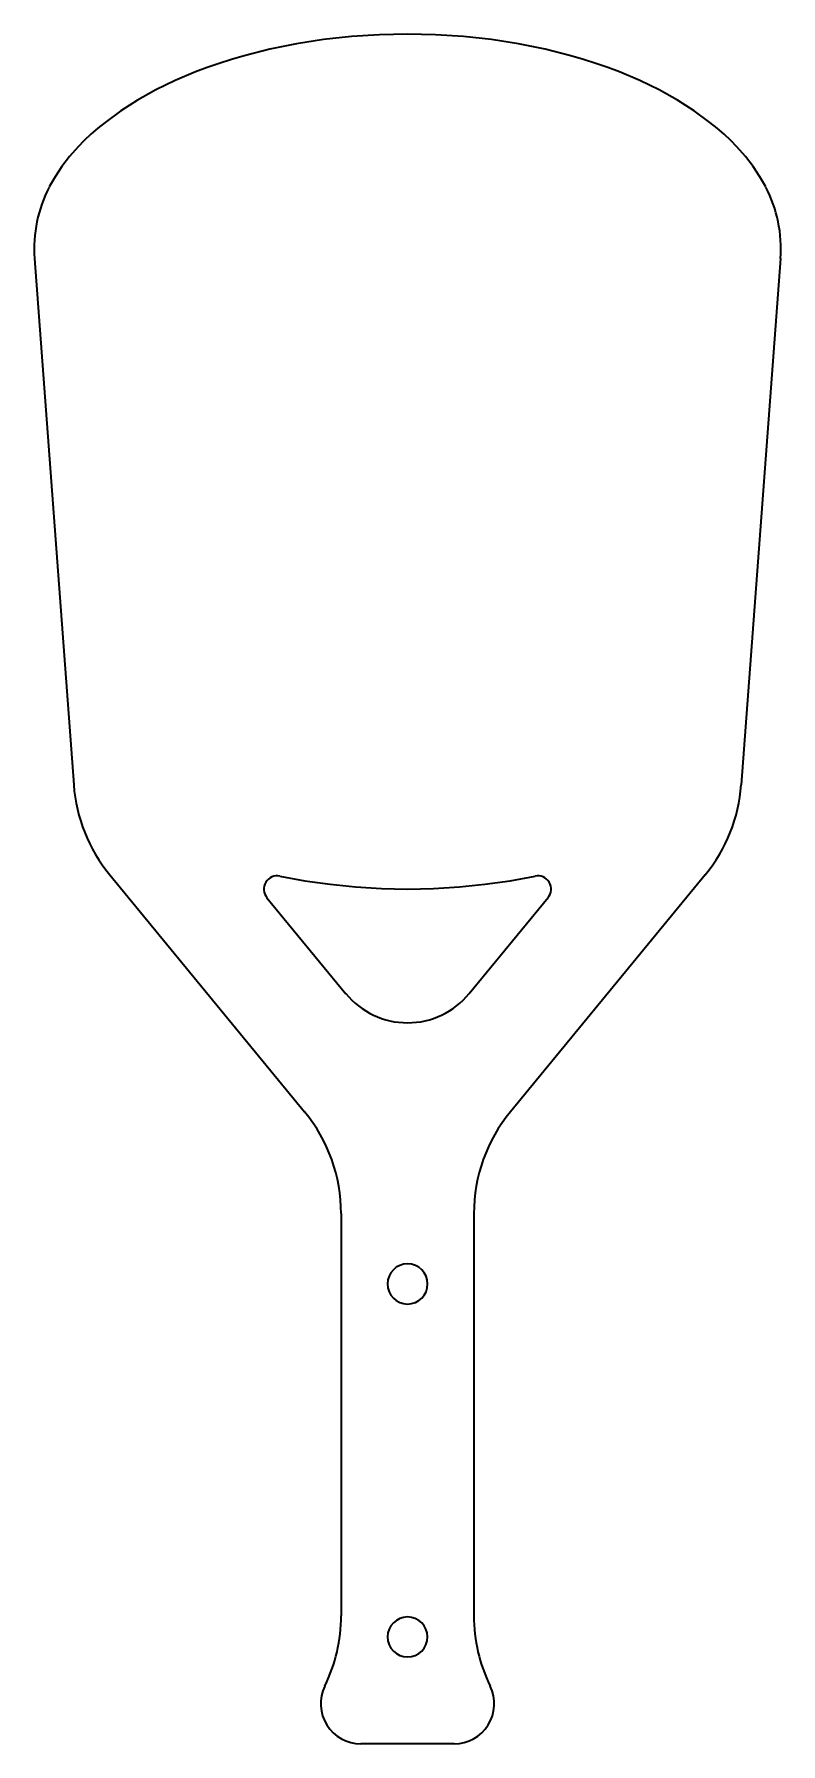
# Model space of a CAD drawing. Header units: inches. Extents: x 0 to 7, y -13.9 to 2.1.
import ezdxf

# ---------------------------------------------------------------- set-up
doc = ezdxf.new("R2010")
doc.units = ezdxf.units.IN
doc.header["$MEASUREMENT"] = 0

msp = doc.modelspace()

# ---------------------------------------------------------------- linework, layer by layer
at = {"color": 7, "linetype": 'Continuous', "lineweight": 35, "ltscale": 0.006569}
for p, q in [((3.229, 2.094), (2.967, 2.077)), ((4.018, 2.077), (3.756, 2.094))]:
    msp.add_line(p, q, dxfattribs=at)
at = {"color": 7, "linetype": 'Continuous', "lineweight": 35, "ltscale": 0.006594}
for p, q in [((3.493, 2.1), (3.229, 2.094)), ((3.756, 2.094), (3.493, 2.1))]:
    msp.add_line(p, q, dxfattribs=at)
at = {"color": 7, "linetype": 'Continuous', "lineweight": 35, "ltscale": 0.006226}
for p, q in [((2.204, 1.96), (1.962, 1.899)), ((5.023, 1.899), (4.781, 1.96))]:
    msp.add_line(p, q, dxfattribs=at)
at = {"color": 7, "linetype": 'Continuous', "lineweight": 35, "ltscale": 0.006346}
for p, q in [((2.453, 2.01), (2.204, 1.96)), ((4.781, 1.96), (4.532, 2.01))]:
    msp.add_line(p, q, dxfattribs=at)
at = {"color": 7, "linetype": 'Continuous', "lineweight": 35, "ltscale": 0.006444}
for p, q in [((2.707, 2.049), (2.453, 2.01)), ((4.532, 2.01), (4.278, 2.049))]:
    msp.add_line(p, q, dxfattribs=at)
at = {"color": 7, "linetype": 'Continuous', "lineweight": 35, "ltscale": 0.006518}
for p, q in [((2.967, 2.077), (2.707, 2.049)), ((4.278, 2.049), (4.018, 2.077))]:
    msp.add_line(p, q, dxfattribs=at)
at = {"color": 7, "linetype": 'Continuous', "lineweight": 35, "ltscale": 0.002915}
for p, q in [((1.616, 1.788), (1.507, 1.747)), ((5.478, 1.747), (5.369, 1.788))]:
    msp.add_line(p, q, dxfattribs=at)
at = {"color": 7, "linetype": 'Continuous', "lineweight": 35, "ltscale": 0.002957}
for p, q in [((1.728, 1.827), (1.616, 1.788)), ((5.369, 1.788), (5.257, 1.827))]:
    msp.add_line(p, q, dxfattribs=at)
at = {"color": 7, "linetype": 'Continuous', "lineweight": 35, "ltscale": 0.00305}
for p, q in [((1.844, 1.864), (1.728, 1.827)), ((5.257, 1.827), (5.141, 1.864))]:
    msp.add_line(p, q, dxfattribs=at)
at = {"color": 7, "linetype": 'Continuous', "lineweight": 35, "ltscale": 0.003088}
for p, q in [((1.962, 1.899), (1.844, 1.864)), ((5.141, 1.864), (5.023, 1.899))]:
    msp.add_line(p, q, dxfattribs=at)
at = {"color": 7, "linetype": 'Continuous', "lineweight": 35, "ltscale": 0.005028}
for p, q in [((1.316, 1.666), (1.135, 1.578)), ((5.85, 1.578), (5.669, 1.666))]:
    msp.add_line(p, q, dxfattribs=at)
at = {"color": 7, "linetype": 'Continuous', "lineweight": 35, "ltscale": 0.005182}
for p, q in [((1.507, 1.747), (1.316, 1.666)), ((5.669, 1.666), (5.478, 1.747))]:
    msp.add_line(p, q, dxfattribs=at)
at = {"color": 7, "linetype": 'Continuous', "lineweight": 35, "ltscale": 0.004698}
for p, q in [((0.965, 1.484), (0.807, 1.382)), ((6.178, 1.382), (6.02, 1.484))]:
    msp.add_line(p, q, dxfattribs=at)
at = {"color": 7, "linetype": 'Continuous', "lineweight": 35, "ltscale": 0.004866}
for p, q in [((1.135, 1.578), (0.965, 1.484)), ((6.02, 1.484), (5.85, 1.578))]:
    msp.add_line(p, q, dxfattribs=at)
at = {"color": 7, "linetype": 'Continuous', "lineweight": 35, "ltscale": 0.004526}
for p, q in [((0.807, 1.382), (0.661, 1.275)), ((6.324, 1.275), (6.178, 1.382))]:
    msp.add_line(p, q, dxfattribs=at)
at = {"color": 7, "linetype": 'Continuous', "lineweight": 35, "ltscale": 0.002106}
for p, q in [((0.527, 1.163), (0.466, 1.105)), ((6.519, 1.105), (6.458, 1.163))]:
    msp.add_line(p, q, dxfattribs=at)
at = {"color": 7, "linetype": 'Continuous', "lineweight": 35, "ltscale": 0.002162}
for p, q in [((0.592, 1.22), (0.527, 1.163)), ((6.458, 1.163), (6.393, 1.22))]:
    msp.add_line(p, q, dxfattribs=at)
at = {"color": 7, "linetype": 'Continuous', "lineweight": 35, "ltscale": 0.002206}
for p, q in [((0.661, 1.275), (0.592, 1.22)), ((6.393, 1.22), (6.324, 1.275))]:
    msp.add_line(p, q, dxfattribs=at)
at = {"color": 7, "linetype": 'Continuous', "lineweight": 35, "ltscale": 0.00303}
for p, q in [((0.408, 1.046), (0.328, 0.955)), ((6.657, 0.955), (6.577, 1.046))]:
    msp.add_line(p, q, dxfattribs=at)
at = {"color": 7, "linetype": 'Continuous', "lineweight": 35, "ltscale": 0.002065}
for p, q in [((0.466, 1.105), (0.408, 1.046)), ((6.577, 1.046), (6.519, 1.105))]:
    msp.add_line(p, q, dxfattribs=at)
at = {"color": 7, "linetype": 'Continuous', "lineweight": 35, "ltscale": 0.00286}
for p, q in [((0.256, 0.862), (0.193, 0.766)), ((6.793, 0.766), (6.729, 0.862))]:
    msp.add_line(p, q, dxfattribs=at)
at = {"color": 7, "linetype": 'Continuous', "lineweight": 35, "ltscale": 0.002942}
for p, q in [((0.328, 0.955), (0.256, 0.862)), ((6.729, 0.862), (6.657, 0.955))]:
    msp.add_line(p, q, dxfattribs=at)
at = {"color": 7, "linetype": 'Continuous', "lineweight": 35, "ltscale": 0.002784}
for p, q in [((0.193, 0.766), (0.137, 0.67)), ((6.848, 0.67), (6.793, 0.766))]:
    msp.add_line(p, q, dxfattribs=at)
at = {"color": 7, "linetype": 'Continuous', "lineweight": 35, "ltscale": 0.123488}
for p, q in [((0, 0), (0.368, -4.926)), ((6.985, 0), (6.618, -4.926))]:
    msp.add_line(p, q, dxfattribs=at)
at = {"color": 7, "linetype": 'Continuous', "lineweight": 35, "ltscale": 0.071786}
for p, q in [((0.705, -5.767), (2.529, -7.985)), ((6.28, -5.767), (4.456, -7.985))]:
    msp.add_line(p, q, dxfattribs=at)
at = {"color": 7, "linetype": 'Continuous', "lineweight": 35, "ltscale": 0.005894}
for p, q in [((2.298, -5.78), (2.53, -5.823)), ((4.455, -5.823), (4.687, -5.78))]:
    msp.add_line(p, q, dxfattribs=at)
at = {"color": 7, "linetype": 'Continuous', "lineweight": 35, "ltscale": 0.005972}
for p, q in [((2.53, -5.823), (2.767, -5.856)), ((4.218, -5.856), (4.455, -5.823))]:
    msp.add_line(p, q, dxfattribs=at)
at = {"color": 7, "linetype": 'Continuous', "lineweight": 35, "ltscale": 0.006031}
for p, q in [((2.767, -5.856), (3.007, -5.881)), ((3.978, -5.881), (4.218, -5.856))]:
    msp.add_line(p, q, dxfattribs=at)
at = {"color": 7, "linetype": 'Continuous', "lineweight": 35, "ltscale": 0.00607}
for p, q in [((3.007, -5.881), (3.249, -5.895)), ((3.736, -5.895), (3.978, -5.881))]:
    msp.add_line(p, q, dxfattribs=at)
at = {"color": 7, "linetype": 'Continuous', "lineweight": 35, "ltscale": 0.00609}
for p, q in [((3.249, -5.895), (3.493, -5.9)), ((3.493, -5.9), (3.736, -5.895))]:
    msp.add_line(p, q, dxfattribs=at)
at = {"color": 7, "linetype": 'Continuous', "lineweight": 35, "ltscale": 0.029063}
for p, q in [((2.176, -5.982), (2.915, -6.88)), ((4.809, -5.982), (4.07, -6.88))]:
    msp.add_line(p, q, dxfattribs=at)
at = {"color": 7, "linetype": 'Continuous', "lineweight": 35, "ltscale": 0.094089}
for p, q in [((2.871, -8.938), (2.871, -12.701)), ((4.114, -8.938), (4.114, -12.701))]:
    msp.add_line(p, q, dxfattribs=at)
at = {"color": 7, "linetype": 'Continuous', "lineweight": 35, "ltscale": 0.021875}
msp.add_line((3.93, -13.9), (3.055, -13.9), dxfattribs=at)
at = {"color": 7, "linetype": 'Continuous', "lineweight": 35, "ltscale": 0.017311}
for centre, start, end in [((1.247, 0.093), 152.5276, 184.2672), ((5.739, 0.093), 355.7328, 27.4724)]:
    msp.add_arc(centre, 1.25, start, end, dxfattribs=at)
at = {"color": 7, "linetype": 'Continuous', "lineweight": 35, "ltscale": 0.023021}
for centre, start, end in [((1.863, -4.814), 184.2672, 219.4403), ((5.122, -4.814), 320.5597, 355.7328)]:
    msp.add_arc(centre, 1.5, start, end, dxfattribs=at)
at = {"color": 7, "linetype": 'Continuous', "lineweight": 35, "ltscale": 0.007699}
for centre, start, end in [((2.273, -5.902), 78.281, 219.4403), ((4.712, -5.902), 320.5597, 101.719)]:
    msp.add_arc(centre, 0.125, start, end, dxfattribs=at)
at = {"color": 7, "linetype": 'Continuous', "lineweight": 35, "ltscale": 0.033004}
msp.add_arc((3.493, -6.404), 0.748, 219.4403, 320.5597, dxfattribs=at)
at = {"color": 7, "linetype": 'Continuous', "lineweight": 35, "ltscale": 0.025814}
for centre, start, end in [((1.371, -8.938), 360, 39.4403), ((5.614, -8.938), 140.5597, 180)]:
    msp.add_arc(centre, 1.5, start, end, dxfattribs=at)
at = {"color": 7, "linetype": 'Continuous', "lineweight": 35, "ltscale": 0.014726}
for centre, radius, start, end in [((3.493, -9.596), 0.188, 0, 180), ((3.493, -9.596), 0.188, 180, 0), ((3.493, -12.9), 0.187, 0, 180), ((3.493, -12.9), 0.187, 180, 0)]:
    msp.add_arc(centre, radius, start, end, dxfattribs=at)
at = {"color": 7, "linetype": 'Continuous', "lineweight": 35, "ltscale": 0.017057}
for centre, start, end in [((1.371, -12.701), 333.9388, 0), ((5.614, -12.701), 180, 206.0612)]:
    msp.add_arc(centre, 1.5, start, end, dxfattribs=at)
at = {"color": 7, "linetype": 'Continuous', "lineweight": 35, "ltscale": 0.01899}
for centre, start, end in [((3.055, -13.525), 153.9388, 270), ((3.93, -13.525), 270, 26.0612)]:
    msp.add_arc(centre, 0.375, start, end, dxfattribs=at)

doc.saveas('drawing.dxf')
